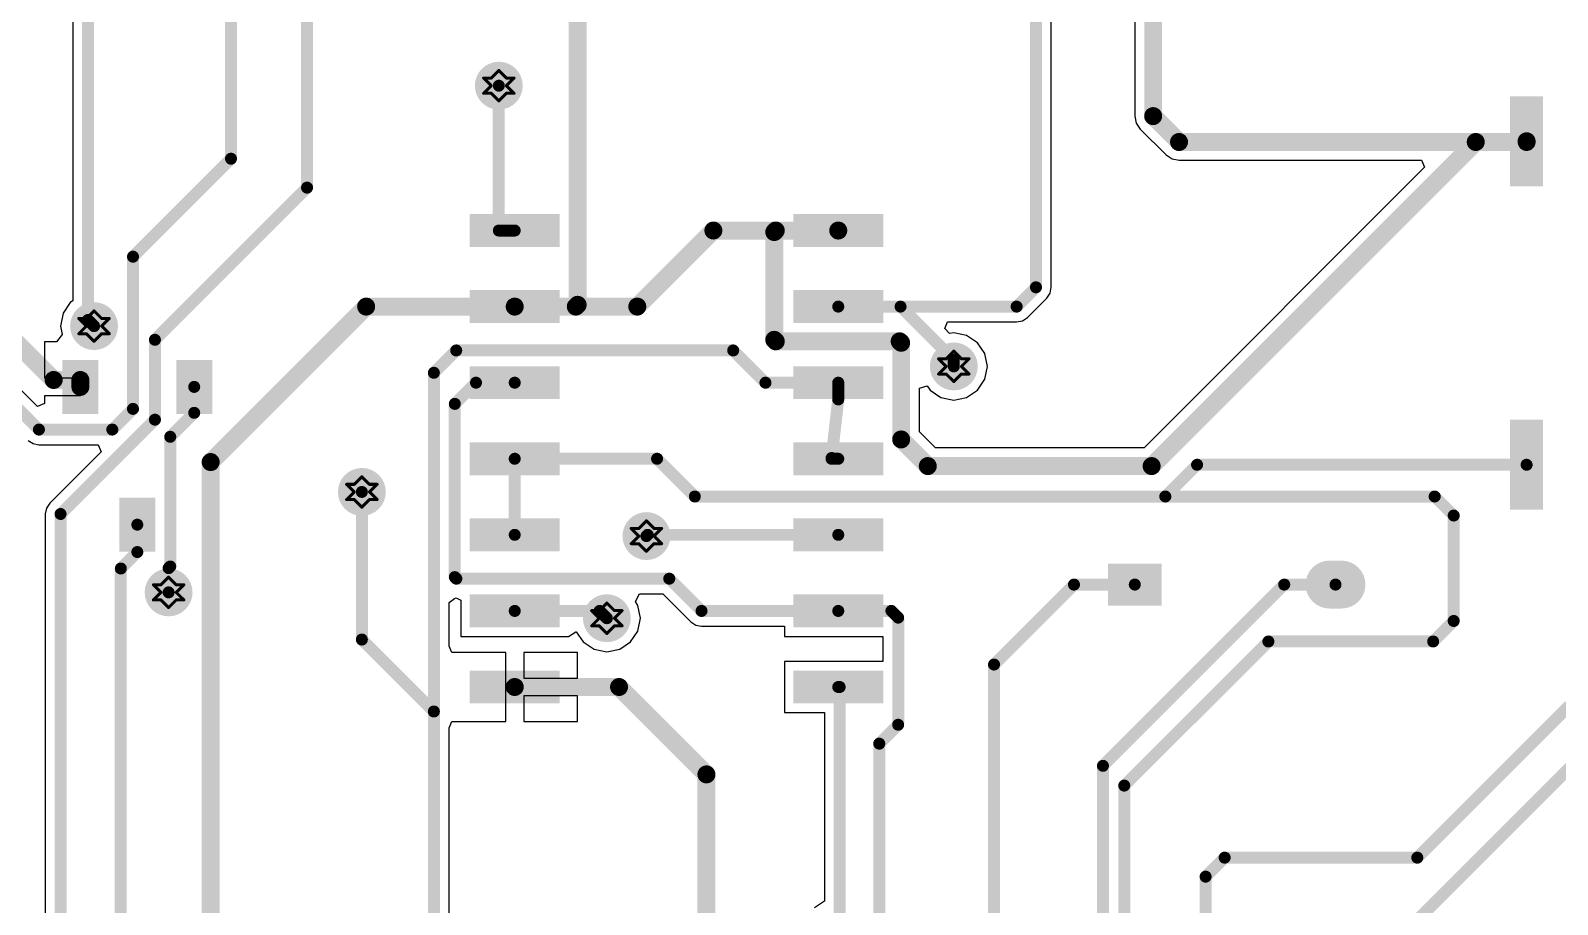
# Model space of a CAD drawing. Header units: millimetres. Extents: x 13 to 607, y 0 to 420.
# Drawn here: x 151.1 to 202, y 288.9 to 318 of the extents above; entities that cross this region are included whole.
import ezdxf

# ---------------------------------------------------------------- set-up
doc = ezdxf.new("R2010")
doc.units = ezdxf.units.MM
doc.layers.add('DrillDrawing', color=1, linetype='Continuous')
doc.layers.add('TopLayer', color=1, linetype='Continuous')

msp = doc.modelspace()

# ---------------------------------------------------------------- hatches: boundary and pattern name
at = {"layer": 'TopLayer'}
h = msp.add_hatch(color=1, dxfattribs=at)
edge = h.paths.add_edge_path()
edge.add_arc((166.732, 316.195), 0.799, 0, 360)
for points in [[(201.557, 312.842), (200.458, 312.842), (200.458, 315.839), (201.557, 315.839)], [(165.765, 310.815), (165.765, 311.913), (168.761, 311.913), (168.761, 310.815)], [(176.553, 310.815), (176.553, 311.913), (179.55, 311.913), (179.55, 310.815)], [(165.765, 308.277), (165.765, 309.376), (168.761, 309.376), (168.761, 308.277)], [(176.553, 308.277), (176.553, 309.376), (179.55, 309.376), (179.55, 308.277)], [(152.179, 307.049), (153.378, 307.049), (153.378, 305.25), (152.179, 305.25)], [(155.975, 307.049), (157.174, 307.049), (157.174, 305.25), (155.975, 305.25)], [(165.765, 305.74), (165.765, 306.839), (168.761, 306.839), (168.761, 305.74)], [(176.553, 305.74), (176.553, 306.839), (179.55, 306.839), (179.55, 305.74)], [(201.557, 302.054), (200.458, 302.054), (200.458, 305.051), (201.557, 305.051)], [(165.765, 303.203), (165.765, 304.301), (168.761, 304.301), (168.761, 303.203)], [(176.553, 303.203), (176.553, 304.301), (179.55, 304.301), (179.55, 303.203)], [(154.077, 302.453), (155.276, 302.453), (155.276, 300.655), (154.077, 300.655)], [(165.765, 300.665), (165.765, 301.764), (168.761, 301.764), (168.761, 300.665)], [(176.553, 300.665), (176.553, 301.764), (179.55, 301.764), (179.55, 300.665)], [(188.84, 300.256), (188.84, 298.857), (187.042, 298.857), (187.042, 300.256)], [(165.765, 298.128), (165.765, 299.227), (168.761, 299.227), (168.761, 298.128)], [(176.553, 298.128), (176.553, 299.227), (179.55, 299.227), (179.55, 298.128)], [(165.765, 295.591), (165.765, 296.69), (168.761, 296.69), (168.761, 295.591)], [(176.553, 295.591), (176.553, 296.69), (179.55, 296.69), (179.55, 295.591)]]:
    msp.add_hatch(color=1, dxfattribs=at).paths.add_polyline_path(points)
h = msp.add_hatch(color=1, dxfattribs=at)
edge = h.paths.add_edge_path()
edge.add_arc((153.234, 308.177), 0.799, 0, 360)
h = msp.add_hatch(color=1, dxfattribs=at)
edge = h.paths.add_edge_path()
edge.add_arc((181.906, 306.832), 0.799, 0, 360)
h = msp.add_hatch(color=1, dxfattribs=at)
edge = h.paths.add_edge_path()
edge.add_arc((162.165, 302.646), 0.799, 0, 360)
h = msp.add_hatch(color=1, dxfattribs=at)
edge = h.paths.add_edge_path()
edge.add_arc((171.655, 301.174), 0.799, 0, 360)
h = msp.add_hatch(color=1, dxfattribs=at)
edge = h.paths.add_edge_path()
edge.add_arc((155.72, 299.296), 0.799, 0, 360)
h = msp.add_hatch(color=1, dxfattribs=at)
edge = h.paths.add_edge_path()
edge.add_arc((194.434, 299.556), 0.799, 90, 270)
edge.add_line((194.434, 298.757), (194.834, 298.757))
edge.add_arc((194.834, 299.556), 0.799, 270, 450)
edge.add_line((194.834, 300.356), (194.434, 300.356))
h = msp.add_hatch(color=1, dxfattribs=at)
edge = h.paths.add_edge_path()
edge.add_arc((170.335, 298.434), 0.799, 0, 360)

# ---------------------------------------------------------------- linework, layer by layer
at = {"layer": 'DrillDrawing', "const_width": 0.101}
for points in [[(166.479, 316.449), (166.732, 316.702)], [(166.732, 316.702), (166.986, 316.449)], [(166.225, 316.449), (166.479, 316.195)], [(166.225, 316.449), (166.479, 316.449)], [(166.225, 315.941), (166.479, 316.195)], [(166.986, 316.449), (167.24, 316.449)], [(166.986, 316.195), (167.24, 316.449)], [(166.986, 316.195), (167.24, 315.941)], [(166.225, 315.941), (166.479, 315.941)], [(166.479, 315.941), (166.732, 315.687)], [(166.732, 315.687), (166.986, 315.941)], [(166.986, 315.941), (167.24, 315.941)], [(152.98, 308.431), (153.234, 308.684)], [(153.234, 308.684), (153.488, 308.431)], [(152.726, 308.431), (152.98, 308.177)], [(152.726, 308.431), (152.98, 308.431)], [(152.726, 307.923), (152.98, 308.177)], [(153.488, 308.431), (153.741, 308.431)], [(153.488, 308.177), (153.741, 308.431)], [(153.488, 308.177), (153.741, 307.923)], [(152.726, 307.923), (152.98, 307.923)], [(152.98, 307.923), (153.234, 307.669)], [(153.234, 307.669), (153.488, 307.923)], [(153.488, 307.923), (153.741, 307.923)], [(181.398, 307.086), (181.652, 306.832)], [(181.398, 307.086), (181.652, 307.086)], [(181.652, 307.086), (181.906, 307.34)], [(181.906, 307.34), (182.159, 307.086)], [(182.159, 307.086), (182.413, 307.086)], [(182.159, 306.832), (182.413, 307.086)], [(181.398, 306.578), (181.652, 306.832)], [(181.398, 306.578), (181.652, 306.578)], [(181.652, 306.578), (181.906, 306.325)], [(181.906, 306.325), (182.159, 306.578)], [(182.159, 306.832), (182.413, 306.578)], [(182.159, 306.578), (182.413, 306.578)], [(161.912, 302.899), (162.165, 303.153)], [(162.165, 303.153), (162.419, 302.899)], [(161.658, 302.899), (161.912, 302.646)], [(161.658, 302.899), (161.912, 302.899)], [(161.658, 302.392), (161.912, 302.646)], [(162.419, 302.899), (162.673, 302.899)], [(162.419, 302.646), (162.673, 302.899)], [(162.419, 302.646), (162.673, 302.392)], [(161.658, 302.392), (161.912, 302.392)], [(161.912, 302.392), (162.165, 302.138)], [(162.165, 302.138), (162.419, 302.392)], [(162.419, 302.392), (162.673, 302.392)], [(171.147, 301.428), (171.401, 301.174)], [(171.147, 301.428), (171.401, 301.428)], [(171.401, 301.428), (171.655, 301.681)], [(171.655, 301.681), (171.909, 301.428)], [(171.909, 301.428), (172.162, 301.428)], [(171.909, 301.174), (172.162, 301.428)], [(171.147, 300.92), (171.401, 301.174)], [(171.147, 300.92), (171.401, 300.92)], [(171.401, 300.92), (171.655, 300.666)], [(171.655, 300.666), (171.909, 300.92)], [(171.909, 301.174), (172.162, 300.92)], [(171.909, 300.92), (172.162, 300.92)], [(155.213, 299.55), (155.467, 299.296)], [(155.213, 299.55), (155.467, 299.55)], [(155.467, 299.55), (155.72, 299.804)], [(155.72, 299.804), (155.974, 299.55)], [(155.974, 299.55), (156.228, 299.55)], [(155.974, 299.296), (156.228, 299.55)], [(155.213, 299.043), (155.467, 299.296)], [(155.213, 299.043), (155.467, 299.043)], [(155.467, 299.043), (155.72, 298.789)], [(155.72, 298.789), (155.974, 299.043)], [(155.974, 299.296), (156.228, 299.043)], [(155.974, 299.043), (156.228, 299.043)], [(170.082, 298.687), (170.335, 298.941)], [(170.335, 298.941), (170.589, 298.687)], [(169.828, 298.687), (170.082, 298.434)], [(169.828, 298.687), (170.082, 298.687)], [(169.828, 298.18), (170.082, 298.434)], [(170.589, 298.687), (170.843, 298.687)], [(170.589, 298.434), (170.843, 298.687)], [(170.589, 298.434), (170.843, 298.18)], [(169.828, 298.18), (170.082, 298.18)], [(170.082, 298.18), (170.335, 297.926)], [(170.335, 297.926), (170.589, 298.18)], [(170.589, 298.18), (170.843, 298.18)]]:
    msp.add_lwpolyline(points, dxfattribs=at)
at = {"layer": 'DrillDrawing', "const_width": 0.0507}
for points in [[(166.707, 316.702, 1), (166.758, 316.702, 1)], [(166.707, 316.702, 1), (166.758, 316.702, 1)], [(166.2, 316.449, 1), (166.25, 316.449, 1)], [(166.2, 316.449, 1), (166.25, 316.449, 1)], [(166.453, 316.449, 1), (166.504, 316.449, 1)], [(166.453, 316.449, 1), (166.504, 316.449, 1)], [(166.453, 316.195, 1), (166.504, 316.195, 1)], [(166.453, 316.195, 1), (166.504, 316.195, 1)], [(166.961, 316.449, 1), (167.012, 316.449, 1)], [(166.961, 316.449, 1), (167.012, 316.449, 1)], [(166.961, 316.195, 1), (167.012, 316.195, 1)], [(166.961, 316.195, 1), (167.012, 316.195, 1)], [(167.215, 316.449, 1), (167.265, 316.449, 1)], [(167.215, 316.449, 1), (167.265, 316.449, 1)], [(166.2, 315.941, 1), (166.25, 315.941, 1)], [(166.2, 315.941, 1), (166.25, 315.941, 1)], [(166.453, 315.941, 1), (166.504, 315.941, 1)], [(166.453, 315.941, 1), (166.504, 315.941, 1)], [(166.707, 315.687, 1), (166.758, 315.687, 1)], [(166.707, 315.687, 1), (166.758, 315.687, 1)], [(166.961, 315.941, 1), (167.012, 315.941, 1)], [(166.961, 315.941, 1), (167.012, 315.941, 1)], [(167.215, 315.941, 1), (167.265, 315.941, 1)], [(167.215, 315.941, 1), (167.265, 315.941, 1)], [(153.209, 308.684, 1), (153.259, 308.684, 1)], [(153.209, 308.684, 1), (153.259, 308.684, 1)], [(152.701, 308.431, 1), (152.752, 308.431, 1)], [(152.701, 308.431, 1), (152.752, 308.431, 1)], [(152.955, 308.431, 1), (153.006, 308.431, 1)], [(152.955, 308.431, 1), (153.006, 308.431, 1)], [(152.955, 308.177, 1), (153.006, 308.177, 1)], [(152.955, 308.177, 1), (153.006, 308.177, 1)], [(153.462, 308.431, 1), (153.513, 308.431, 1)], [(153.462, 308.431, 1), (153.513, 308.431, 1)], [(153.462, 308.177, 1), (153.513, 308.177, 1)], [(153.462, 308.177, 1), (153.513, 308.177, 1)], [(153.716, 308.431, 1), (153.767, 308.431, 1)], [(153.716, 308.431, 1), (153.767, 308.431, 1)], [(152.701, 307.923, 1), (152.752, 307.923, 1)], [(152.701, 307.923, 1), (152.752, 307.923, 1)], [(152.955, 307.923, 1), (153.006, 307.923, 1)], [(152.955, 307.923, 1), (153.006, 307.923, 1)], [(153.209, 307.669, 1), (153.259, 307.669, 1)], [(153.209, 307.669, 1), (153.259, 307.669, 1)], [(153.462, 307.923, 1), (153.513, 307.923, 1)], [(153.462, 307.923, 1), (153.513, 307.923, 1)], [(153.716, 307.923, 1), (153.767, 307.923, 1)], [(153.716, 307.923, 1), (153.767, 307.923, 1)], [(181.373, 307.086, 1), (181.423, 307.086, 1)], [(181.373, 307.086, 1), (181.423, 307.086, 1)], [(181.626, 307.086, 1), (181.677, 307.086, 1)], [(181.626, 307.086, 1), (181.677, 307.086, 1)], [(181.88, 307.34, 1), (181.931, 307.34, 1)], [(181.88, 307.34, 1), (181.931, 307.34, 1)], [(182.134, 307.086, 1), (182.185, 307.086, 1)], [(182.134, 307.086, 1), (182.185, 307.086, 1)], [(182.388, 307.086, 1), (182.438, 307.086, 1)], [(182.388, 307.086, 1), (182.438, 307.086, 1)], [(181.373, 306.578, 1), (181.423, 306.578, 1)], [(181.373, 306.578, 1), (181.423, 306.578, 1)], [(181.626, 306.832, 1), (181.677, 306.832, 1)], [(181.626, 306.832, 1), (181.677, 306.832, 1)], [(181.626, 306.578, 1), (181.677, 306.578, 1)], [(181.626, 306.578, 1), (181.677, 306.578, 1)], [(182.134, 306.832, 1), (182.185, 306.832, 1)], [(182.134, 306.832, 1), (182.185, 306.832, 1)], [(182.134, 306.578, 1), (182.185, 306.578, 1)], [(182.134, 306.578, 1), (182.185, 306.578, 1)], [(182.388, 306.578, 1), (182.438, 306.578, 1)], [(182.388, 306.578, 1), (182.438, 306.578, 1)], [(181.88, 306.325, 1), (181.931, 306.325, 1)], [(181.88, 306.325, 1), (181.931, 306.325, 1)], [(162.14, 303.153, 1), (162.191, 303.153, 1)], [(162.14, 303.153, 1), (162.191, 303.153, 1)], [(161.632, 302.899, 1), (161.683, 302.899, 1)], [(161.632, 302.899, 1), (161.683, 302.899, 1)], [(161.886, 302.899, 1), (161.937, 302.899, 1)], [(161.886, 302.899, 1), (161.937, 302.899, 1)], [(161.886, 302.646, 1), (161.937, 302.646, 1)], [(161.886, 302.646, 1), (161.937, 302.646, 1)], [(162.394, 302.899, 1), (162.444, 302.899, 1)], [(162.394, 302.899, 1), (162.444, 302.899, 1)], [(162.394, 302.646, 1), (162.444, 302.646, 1)], [(162.394, 302.646, 1), (162.444, 302.646, 1)], [(162.647, 302.899, 1), (162.698, 302.899, 1)], [(162.647, 302.899, 1), (162.698, 302.899, 1)], [(161.632, 302.392, 1), (161.683, 302.392, 1)], [(161.632, 302.392, 1), (161.683, 302.392, 1)], [(161.886, 302.392, 1), (161.937, 302.392, 1)], [(161.886, 302.392, 1), (161.937, 302.392, 1)], [(162.14, 302.138, 1), (162.191, 302.138, 1)], [(162.14, 302.138, 1), (162.191, 302.138, 1)], [(162.394, 302.392, 1), (162.444, 302.392, 1)], [(162.394, 302.392, 1), (162.444, 302.392, 1)], [(162.647, 302.392, 1), (162.698, 302.392, 1)], [(162.647, 302.392, 1), (162.698, 302.392, 1)], [(171.122, 301.428, 1), (171.173, 301.428, 1)], [(171.122, 301.428, 1), (171.173, 301.428, 1)], [(171.376, 301.428, 1), (171.426, 301.428, 1)], [(171.376, 301.428, 1), (171.426, 301.428, 1)], [(171.629, 301.681, 1), (171.68, 301.681, 1)], [(171.629, 301.681, 1), (171.68, 301.681, 1)], [(171.883, 301.428, 1), (171.934, 301.428, 1)], [(171.883, 301.428, 1), (171.934, 301.428, 1)], [(172.137, 301.428, 1), (172.188, 301.428, 1)], [(172.137, 301.428, 1), (172.188, 301.428, 1)], [(171.122, 300.92, 1), (171.173, 300.92, 1)], [(171.122, 300.92, 1), (171.173, 300.92, 1)], [(171.376, 301.174, 1), (171.426, 301.174, 1)], [(171.376, 301.174, 1), (171.426, 301.174, 1)], [(171.376, 300.92, 1), (171.426, 300.92, 1)], [(171.376, 300.92, 1), (171.426, 300.92, 1)], [(171.883, 301.174, 1), (171.934, 301.174, 1)], [(171.883, 301.174, 1), (171.934, 301.174, 1)], [(171.883, 300.92, 1), (171.934, 300.92, 1)], [(171.883, 300.92, 1), (171.934, 300.92, 1)], [(172.137, 300.92, 1), (172.188, 300.92, 1)], [(172.137, 300.92, 1), (172.188, 300.92, 1)], [(171.629, 300.666, 1), (171.68, 300.666, 1)], [(171.629, 300.666, 1), (171.68, 300.666, 1)], [(155.188, 299.55, 1), (155.238, 299.55, 1)], [(155.188, 299.55, 1), (155.238, 299.55, 1)], [(155.441, 299.55, 1), (155.492, 299.55, 1)], [(155.441, 299.55, 1), (155.492, 299.55, 1)], [(155.695, 299.804, 1), (155.746, 299.804, 1)], [(155.695, 299.804, 1), (155.746, 299.804, 1)], [(155.949, 299.55, 1), (156, 299.55, 1)], [(155.949, 299.55, 1), (156, 299.55, 1)], [(156.203, 299.55, 1), (156.253, 299.55, 1)], [(156.203, 299.55, 1), (156.253, 299.55, 1)], [(155.188, 299.043, 1), (155.238, 299.043, 1)], [(155.188, 299.043, 1), (155.238, 299.043, 1)], [(155.441, 299.296, 1), (155.492, 299.296, 1)], [(155.441, 299.296, 1), (155.492, 299.296, 1)], [(155.441, 299.043, 1), (155.492, 299.043, 1)], [(155.441, 299.043, 1), (155.492, 299.043, 1)], [(155.949, 299.296, 1), (156, 299.296, 1)], [(155.949, 299.296, 1), (156, 299.296, 1)], [(155.949, 299.043, 1), (156, 299.043, 1)], [(155.949, 299.043, 1), (156, 299.043, 1)], [(156.203, 299.043, 1), (156.253, 299.043, 1)], [(156.203, 299.043, 1), (156.253, 299.043, 1)], [(170.31, 298.941, 1), (170.361, 298.941, 1)], [(170.31, 298.941, 1), (170.361, 298.941, 1)], [(155.695, 298.789, 1), (155.746, 298.789, 1)], [(155.695, 298.789, 1), (155.746, 298.789, 1)], [(169.803, 298.687, 1), (169.853, 298.687, 1)], [(169.803, 298.687, 1), (169.853, 298.687, 1)], [(170.056, 298.687, 1), (170.107, 298.687, 1)], [(170.056, 298.687, 1), (170.107, 298.687, 1)], [(170.056, 298.434, 1), (170.107, 298.434, 1)], [(170.056, 298.434, 1), (170.107, 298.434, 1)], [(170.564, 298.687, 1), (170.615, 298.687, 1)], [(170.564, 298.687, 1), (170.615, 298.687, 1)], [(170.564, 298.434, 1), (170.615, 298.434, 1)], [(170.564, 298.434, 1), (170.615, 298.434, 1)], [(170.817, 298.687, 1), (170.868, 298.687, 1)], [(170.817, 298.687, 1), (170.868, 298.687, 1)], [(169.803, 298.18, 1), (169.853, 298.18, 1)], [(169.803, 298.18, 1), (169.853, 298.18, 1)], [(170.056, 298.18, 1), (170.107, 298.18, 1)], [(170.056, 298.18, 1), (170.107, 298.18, 1)], [(170.31, 297.926, 1), (170.361, 297.926, 1)], [(170.31, 297.926, 1), (170.361, 297.926, 1)], [(170.564, 298.18, 1), (170.615, 298.18, 1)], [(170.564, 298.18, 1), (170.615, 298.18, 1)], [(170.817, 298.18, 1), (170.868, 298.18, 1)], [(170.817, 298.18, 1), (170.868, 298.18, 1)]]:
    msp.add_lwpolyline(points, format="xyb", close=True, dxfattribs=at)
at = {"layer": 'TopLayer'}
for p, q in [((185.154, 309.471), (185.154, 331.571)), ((187.942, 331.722), (187.942, 315.18)), ((152.522, 323.375), (152.522, 309.023)), ((187.942, 315.18), (187.942, 315.18)), ((187.942, 315.18), (187.989, 314.946)), ((187.989, 314.946), (188.121, 314.748)), ((188.121, 314.748), (188.984, 313.885)), ((188.984, 313.885), (188.984, 313.885)), ((188.984, 313.885), (189.182, 313.753)), ((189.182, 313.753), (189.416, 313.706)), ((189.416, 313.706), (197.505, 313.706)), ((197.505, 313.706), (197.602, 313.472)), ((197.602, 313.472), (188.249, 304.119)), ((184.36, 308.467), (185.005, 309.111)), ((185.005, 309.111), (185.115, 309.276)), ((185.115, 309.276), (185.154, 309.471)), ((152.199, 308.606), (152.114, 308.177)), ((152.442, 308.969), (152.199, 308.606)), ((152.522, 309.023), (152.442, 308.969)), ((152.114, 308.177), (152.168, 307.902)), ((181.604, 308.1), (181.694, 308.317)), ((181.767, 307.925), (181.604, 308.1)), ((181.694, 308.317), (184, 308.317)), ((184, 308.317), (184.195, 308.356)), ((184.195, 308.356), (184.36, 308.467)), ((151.345, 305.497), (149.027, 307.816)), ((151.984, 307.648), (151.58, 307.648)), ((151.58, 307.648), (151.58, 306.449)), ((152.168, 307.902), (151.984, 307.648)), ((181.906, 307.952), (181.767, 307.925)), ((182.334, 307.867), (181.906, 307.952)), ((182.698, 307.624), (182.334, 307.867)), ((182.941, 307.261), (182.698, 307.624)), ((183.026, 306.832), (182.941, 307.261)), ((182.941, 306.403), (183.026, 306.832)), ((151.58, 306.449), (152.778, 306.449)), ((152.778, 306.449), (152.778, 305.85)), ((180.761, 306.111), (181.014, 306.188)), ((180.761, 304.649), (180.761, 306.111)), ((181.014, 306.188), (181.113, 306.04)), ((181.113, 306.04), (181.477, 305.797)), ((182.334, 305.797), (182.698, 306.04)), ((182.698, 306.04), (182.941, 306.403)), ((151.58, 305.594), (151.345, 305.497)), ((152.778, 305.85), (151.58, 305.85)), ((151.58, 305.85), (151.58, 305.594)), ((181.477, 305.797), (181.906, 305.712)), ((181.906, 305.712), (182.334, 305.797)), ((181.291, 304.119), (180.761, 304.649)), ((151.036, 304.366), (151.201, 304.256)), ((151.201, 304.256), (151.396, 304.217)), ((151.396, 304.217), (153.373, 304.217)), ((153.373, 304.217), (153.47, 303.982)), ((188.249, 304.119), (181.291, 304.119)), ((153.47, 303.982), (151.757, 302.27)), ((151.647, 302.105), (151.608, 301.91)), ((151.757, 302.27), (151.647, 302.105)), ((151.608, 301.91), (151.608, 279.14)), ((165.075, 298.959), (165.257, 299.093)), ((165.075, 297.505), (165.075, 298.959)), ((165.257, 299.093), (165.311, 299.111)), ((165.311, 299.111), (165.465, 299.038)), ((165.465, 299.038), (165.465, 297.828)), ((171.285, 298.99), (171.421, 299.244)), ((171.37, 298.862), (171.285, 298.99)), ((171.421, 299.244), (172.205, 299.244)), ((172.205, 299.244), (173.132, 298.317)), ((171.456, 298.434), (171.37, 298.862)), ((171.37, 298.005), (171.456, 298.434)), ((169.061, 297.828), (169.297, 297.985)), ((169.297, 297.985), (169.315, 297.983)), ((169.315, 297.983), (169.543, 297.641)), ((171.128, 297.641), (171.37, 298.005)), ((173.132, 298.317), (173.297, 298.207)), ((173.297, 298.207), (173.492, 298.168)), ((173.492, 298.168), (176.254, 298.168)), ((176.254, 298.168), (176.254, 297.828)), ((165.165, 297.289), (165.075, 297.505)), ((165.465, 297.828), (169.061, 297.828)), ((169.061, 297.828), (169.061, 297.828)), ((169.543, 297.641), (169.907, 297.399)), ((169.907, 297.399), (170.335, 297.313)), ((170.335, 297.313), (170.764, 297.399)), ((170.764, 297.399), (171.128, 297.641)), ((176.254, 297.828), (179.54, 297.828)), ((179.54, 297.828), (179.54, 296.989)), ((165.329, 297.289), (165.165, 297.289)), ((166.963, 297.289), (165.329, 297.289)), ((166.963, 296.14), (166.963, 297.289)), ((169.361, 297.289), (167.563, 297.289)), ((167.563, 297.289), (167.563, 296.44)), ((169.361, 296.44), (169.361, 297.289)), ((179.54, 296.989), (176.254, 296.989)), ((176.254, 296.989), (176.254, 295.291)), ((167.563, 296.44), (169.361, 296.44)), ((166.963, 294.991), (166.963, 296.14)), ((169.361, 295.84), (167.563, 295.84)), ((167.563, 295.84), (167.563, 294.991)), ((169.361, 294.991), (169.361, 295.84)), ((165.075, 294.775), (165.165, 294.991)), ((165.165, 294.991), (165.329, 294.991)), ((165.329, 294.991), (166.963, 294.991)), ((167.563, 294.991), (169.361, 294.991)), ((176.254, 295.291), (177.59, 295.291)), ((177.59, 295.291), (177.59, 288.995)), ((165.075, 281.674), (165.075, 294.775)), ((177.59, 288.995), (177.257, 288.772))]:
    msp.add_line(p, q, dxfattribs=at)
for points, const_width in [([(157.801, 313.759), (157.801, 346.338)], 0.4), ([(160.338, 312.795), (160.338, 341.172)], 0.4), ([(153.031, 308.38), (153.031, 335.945)], 0.4), ([(188.553, 315.18), (188.553, 336.113)], 0.599), ([(184.645, 309.471), (184.645, 331.571)], 0.4), ([(169.361, 308.887), (169.361, 325.529)], 0.599), ([(166.732, 311.364), (166.732, 316.195)], 0.4), ([(188.553, 315.18), (189.416, 314.317)], 0.599), ([(188.503, 303.508), (199.312, 314.317)], 0.599), ([(189.416, 314.317), (199.312, 314.317)], 0.599), ([(199.312, 314.317), (201.007, 314.317)], 0.599), ([(201.007, 314.317), (201.007, 314.341)], 0.599), ([(154.533, 310.491), (157.801, 313.759)], 0.4), ([(155.264, 307.72), (160.338, 312.795)], 0.4), ([(171.35, 308.827), (173.888, 311.364)], 0.599), ([(173.888, 311.364), (175.968, 311.364)], 0.599), ([(175.917, 311.313), (175.968, 311.364)], 0.599), ([(175.968, 311.364), (178.052, 311.364)], 0.599), ([(166.732, 311.364), (167.263, 311.364)], 0.4), ([(175.917, 307.72), (175.917, 311.313)], 0.599), ([(154.533, 305.416), (154.533, 310.491)], 0.4), ([(184, 308.827), (184.645, 309.471)], 0.4), ([(157.123, 303.642), (162.308, 308.827)], 0.599), ([(162.308, 308.827), (167.263, 308.827)], 0.599), ([(167.263, 308.827), (169.3, 308.827)], 0.599), ([(169.3, 308.827), (169.361, 308.887)], 0.599), ([(169.3, 308.827), (171.35, 308.827)], 0.599), ([(153.031, 308.38), (153.234, 308.177)], 0.4), ([(178.052, 308.827), (180.129, 308.827)], 0.4), ([(180.129, 308.827), (184, 308.827)], 0.4), ([(180.129, 308.827), (181.906, 307.051)], 0.4), ([(150.481, 307.786), (151.887, 306.38)], 0.599), ([(148.667, 307.456), (151.396, 304.726)], 0.4), ([(155.264, 305.056), (155.264, 307.72)], 0.4), ([(164.566, 306.619), (165.312, 307.365)], 0.4), ([(165.312, 307.365), (174.549, 307.365)], 0.4), ([(174.549, 307.365), (175.624, 306.289)], 0.4), ([(175.917, 307.72), (175.968, 307.669)], 0.599), ([(175.968, 307.669), (180.099, 307.669)], 0.599), ([(180.099, 307.669), (180.15, 307.619)], 0.599), ([(180.15, 304.396), (180.15, 307.619)], 0.599), ([(181.906, 306.832), (181.906, 307.051)], 0.4), ([(151.887, 306.38), (152.778, 306.38)], 0.599), ([(152.778, 306.149), (152.778, 306.38)], 0.599), ([(164.566, 295.323), (164.566, 306.619)], 0.4), ([(156.574, 305.284), (156.574, 306.149)], 0.4), ([(165.265, 305.583), (165.971, 306.289)], 0.4), ([(165.971, 306.289), (167.263, 306.289)], 0.4), ([(175.624, 306.289), (178.052, 306.289)], 0.4), ([(178.052, 305.731), (178.052, 306.289)], 0.4), ([(153.843, 304.726), (154.533, 305.416)], 0.4), ([(165.265, 299.804), (165.265, 305.583)], 0.4), ([(177.83, 303.777), (178.052, 305.731)], 0.4), ([(152.117, 301.91), (155.264, 305.056)], 0.4), ([(155.775, 304.485), (156.574, 305.284)], 0.4), ([(151.396, 304.726), (153.843, 304.726)], 0.4), ([(155.775, 300.159), (155.775, 304.485)], 0.4), ([(180.15, 304.396), (181.038, 303.508)], 0.599), ([(157.123, 282.066), (157.123, 303.642)], 0.599), ([(167.263, 303.752), (172.01, 303.752)], 0.4), ([(167.263, 301.215), (167.263, 303.752)], 0.4), ([(172.01, 303.752), (173.269, 302.493)], 0.4), ([(177.827, 303.752), (177.83, 303.777)], 0.4), ([(177.827, 303.752), (178.052, 303.752)], 0.4), ([(181.038, 303.508), (188.503, 303.508)], 0.599), ([(188.959, 302.493), (190.018, 303.552)], 0.4), ([(190.018, 303.552), (201.007, 303.552)], 0.4), ([(162.165, 297.723), (162.165, 302.646)], 0.4), ([(173.269, 302.493), (188.959, 302.493)], 0.4), ([(188.959, 302.493), (197.941, 302.493)], 0.4), ([(197.941, 302.493), (198.576, 301.859)], 0.4), ([(152.117, 279.14), (152.117, 301.91)], 0.4), ([(198.576, 298.343), (198.576, 301.859)], 0.4), ([(154.676, 300.641), (154.676, 301.554)], 0.4), ([(171.655, 301.174), (171.696, 301.215)], 0.4), ([(171.696, 301.215), (178.052, 301.215)], 0.4), ([(154.127, 300.092), (154.676, 300.641)], 0.4), ([(154.127, 285.671), (154.127, 300.092)], 0.4), ([(155.72, 300.104), (155.775, 300.159)], 0.4), ([(155.72, 299.296), (155.72, 300.104)], 0.4), ([(165.265, 299.804), (165.316, 299.753)], 0.4), ([(165.316, 299.753), (172.416, 299.753)], 0.4), ([(172.416, 299.753), (173.492, 298.677)], 0.4), ([(183.246, 296.889), (185.913, 299.556)], 0.4), ([(185.913, 299.556), (187.941, 299.556)], 0.4), ([(186.879, 293.511), (192.924, 299.556)], 0.4), ([(192.924, 299.556), (194.634, 299.556)], 0.4), ([(167.263, 298.677), (170.092, 298.677)], 0.4), ([(170.092, 298.677), (170.335, 298.434)], 0.4), ([(173.492, 298.677), (178.052, 298.677)], 0.4), ([(178.052, 298.677), (179.825, 298.677)], 0.4), ([(179.825, 298.677), (180.05, 298.453)], 0.4), ([(180.05, 294.881), (180.05, 298.453)], 0.4), ([(197.434, 288.437), (207.38, 298.383)], 0.4), ([(197.891, 297.658), (198.576, 298.343)], 0.4), ([(162.165, 297.723), (164.566, 295.323)], 0.4), ([(187.589, 292.852), (192.396, 297.658)], 0.4), ([(192.396, 297.658), (197.891, 297.658)], 0.4), ([(183.246, 285.606), (183.246, 296.889)], 0.4), ([(167.263, 296.14), (170.741, 296.14)], 0.599), ([(170.741, 296.14), (173.656, 293.225)], 0.599), ([(178.052, 296.14), (178.1, 296.14)], 0.4), ([(178.1, 288.031), (178.1, 296.14)], 0.4), ([(164.566, 281.164), (164.566, 295.323)], 0.4), ([(197.361, 290.449), (202.435, 295.524)], 0.4), ([(179.419, 294.251), (180.05, 294.881)], 0.4), ([(179.419, 264.882), (179.419, 294.251)], 0.4), ([(173.656, 286.171), (173.656, 293.225)], 0.599), ([(186.879, 268.189), (186.879, 293.511)], 0.4), ([(187.589, 271.183), (187.589, 292.852)], 0.4), ([(190.302, 289.815), (190.937, 290.449)], 0.4), ([(190.937, 290.449), (197.361, 290.449)], 0.4), ([(190.302, 277.188), (190.302, 289.815)], 0.4)]:
    msp.add_lwpolyline(points, dxfattribs=dict(at, const_width=const_width))
for points, const_width in [([(166.633, 316.195, 1), (166.832, 316.195, 1)], 0.2), ([(188.403, 315.18, 1), (188.703, 315.18, 1)], 0.3), ([(188.403, 315.18, 1), (188.703, 315.18, 1)], 0.3), ([(189.266, 314.317, 1), (189.566, 314.317, 1)], 0.3), ([(189.266, 314.317, 1), (189.566, 314.317, 1)], 0.3), ([(199.162, 314.317, 1), (199.461, 314.317, 1)], 0.3), ([(199.162, 314.317, 1), (199.461, 314.317, 1)], 0.3), ([(199.162, 314.317, 1), (199.461, 314.317, 1)], 0.3), ([(200.858, 314.341, 1), (201.157, 314.341, 1)], 0.3), ([(200.858, 314.317, 1), (201.157, 314.317, 1)], 0.3), ([(200.858, 314.317, 1), (201.157, 314.317, 1)], 0.3), ([(157.701, 313.759, 1), (157.901, 313.759, 1)], 0.2), ([(157.701, 313.759, 1), (157.901, 313.759, 1)], 0.2), ([(160.238, 312.795, 1), (160.438, 312.795, 1)], 0.2), ([(160.238, 312.795, 1), (160.438, 312.795, 1)], 0.2), ([(173.738, 311.364, 1), (174.037, 311.364, 1)], 0.3), ([(173.738, 311.364, 1), (174.037, 311.364, 1)], 0.3), ([(175.818, 311.364, 1), (176.118, 311.364, 1)], 0.3), ([(175.818, 311.364, 1), (176.118, 311.364, 1)], 0.3), ([(175.818, 311.364, 1), (176.118, 311.364, 1)], 0.3), ([(177.902, 311.364, 1), (178.202, 311.364, 1)], 0.3), ([(166.633, 311.364, 1), (166.832, 311.364, 1)], 0.2), ([(166.633, 311.364, 1), (166.832, 311.364, 1)], 0.2), ([(167.163, 311.364, 1), (167.363, 311.364, 1)], 0.2), ([(175.768, 311.313, 1), (176.067, 311.313, 1)], 0.3), ([(175.768, 311.313, 1), (176.067, 311.313, 1)], 0.3), ([(154.433, 310.491, 1), (154.633, 310.491, 1)], 0.2), ([(154.433, 310.491, 1), (154.633, 310.491, 1)], 0.2), ([(184.545, 309.471, 1), (184.745, 309.471, 1)], 0.2), ([(184.545, 309.471, 1), (184.745, 309.471, 1)], 0.2), ([(162.158, 308.827, 1), (162.457, 308.827, 1)], 0.3), ([(162.158, 308.827, 1), (162.457, 308.827, 1)], 0.3), ([(167.113, 308.827, 1), (167.413, 308.827, 1)], 0.3), ([(167.113, 308.827, 1), (167.413, 308.827, 1)], 0.3), ([(169.15, 308.827, 1), (169.45, 308.827, 1)], 0.3), ([(169.15, 308.827, 1), (169.45, 308.827, 1)], 0.3), ([(169.15, 308.827, 1), (169.45, 308.827, 1)], 0.3), ([(169.211, 308.887, 1), (169.511, 308.887, 1)], 0.3), ([(169.211, 308.887, 1), (169.511, 308.887, 1)], 0.3), ([(171.2, 308.827, 1), (171.5, 308.827, 1)], 0.3), ([(171.2, 308.827, 1), (171.5, 308.827, 1)], 0.3), ([(152.931, 308.38, 1), (153.131, 308.38, 1)], 0.2), ([(152.931, 308.38, 1), (153.131, 308.38, 1)], 0.2), ([(177.952, 308.827, 1), (178.152, 308.827, 1)], 0.2), ([(180.03, 308.827, 1), (180.229, 308.827, 1)], 0.2), ([(180.03, 308.827, 1), (180.229, 308.827, 1)], 0.2), ([(180.03, 308.827, 1), (180.229, 308.827, 1)], 0.2), ([(183.9, 308.827, 1), (184.1, 308.827, 1)], 0.2), ([(183.9, 308.827, 1), (184.1, 308.827, 1)], 0.2), ([(153.134, 308.177, 1), (153.334, 308.177, 1)], 0.2), ([(155.164, 307.72, 1), (155.364, 307.72, 1)], 0.2), ([(155.164, 307.72, 1), (155.364, 307.72, 1)], 0.2), ([(165.212, 307.365, 1), (165.411, 307.365, 1)], 0.2), ([(165.212, 307.365, 1), (165.411, 307.365, 1)], 0.2), ([(174.449, 307.365, 1), (174.648, 307.365, 1)], 0.2), ([(174.449, 307.365, 1), (174.648, 307.365, 1)], 0.2), ([(175.768, 307.72, 1), (176.067, 307.72, 1)], 0.3), ([(175.768, 307.72, 1), (176.067, 307.72, 1)], 0.3), ([(175.818, 307.669, 1), (176.118, 307.669, 1)], 0.3), ([(175.818, 307.669, 1), (176.118, 307.669, 1)], 0.3), ([(179.949, 307.669, 1), (180.249, 307.669, 1)], 0.3), ([(179.949, 307.669, 1), (180.249, 307.669, 1)], 0.3), ([(180, 307.619, 1), (180.299, 307.619, 1)], 0.3), ([(180, 307.619, 1), (180.299, 307.619, 1)], 0.3), ([(181.806, 307.051, 1), (182.005, 307.051, 1)], 0.2), ([(181.806, 307.051, 1), (182.005, 307.051, 1)], 0.2), ([(151.737, 306.38, 1), (152.037, 306.38, 1)], 0.3), ([(151.737, 306.38, 1), (152.037, 306.38, 1)], 0.3), ([(152.629, 306.38, 1), (152.928, 306.38, 1)], 0.3), ([(152.629, 306.38, 1), (152.928, 306.38, 1)], 0.3), ([(164.466, 306.619, 1), (164.666, 306.619, 1)], 0.2), ([(164.466, 306.619, 1), (164.666, 306.619, 1)], 0.2), ([(181.806, 306.832, 1), (182.005, 306.832, 1)], 0.2), ([(152.629, 306.149, 1), (152.928, 306.149, 1)], 0.3), ([(156.474, 306.149, 1), (156.674, 306.149, 1)], 0.2), ([(165.871, 306.289, 1), (166.071, 306.289, 1)], 0.2), ([(165.871, 306.289, 1), (166.071, 306.289, 1)], 0.2), ([(167.163, 306.289, 1), (167.363, 306.289, 1)], 0.2), ([(175.524, 306.289, 1), (175.724, 306.289, 1)], 0.2), ([(175.524, 306.289, 1), (175.724, 306.289, 1)], 0.2), ([(177.952, 306.289, 1), (178.152, 306.289, 1)], 0.2), ([(177.952, 306.289, 1), (178.152, 306.289, 1)], 0.2), ([(154.433, 305.416, 1), (154.633, 305.416, 1)], 0.2), ([(154.433, 305.416, 1), (154.633, 305.416, 1)], 0.2), ([(165.165, 305.583, 1), (165.365, 305.583, 1)], 0.2), ([(165.165, 305.583, 1), (165.365, 305.583, 1)], 0.2), ([(177.952, 305.731, 1), (178.152, 305.731, 1)], 0.2), ([(177.952, 305.731, 1), (178.152, 305.731, 1)], 0.2), ([(155.164, 305.056, 1), (155.364, 305.056, 1)], 0.2), ([(155.164, 305.056, 1), (155.364, 305.056, 1)], 0.2), ([(156.474, 305.284, 1), (156.674, 305.284, 1)], 0.2), ([(156.474, 305.284, 1), (156.674, 305.284, 1)], 0.2), ([(151.296, 304.726, 1), (151.496, 304.726, 1)], 0.2), ([(151.296, 304.726, 1), (151.496, 304.726, 1)], 0.2), ([(153.743, 304.726, 1), (153.943, 304.726, 1)], 0.2), ([(153.743, 304.726, 1), (153.943, 304.726, 1)], 0.2), ([(155.675, 304.485, 1), (155.875, 304.485, 1)], 0.2), ([(155.675, 304.485, 1), (155.875, 304.485, 1)], 0.2), ([(180, 304.396, 1), (180.299, 304.396, 1)], 0.3), ([(180, 304.396, 1), (180.299, 304.396, 1)], 0.3), ([(156.973, 303.642, 1), (157.273, 303.642, 1)], 0.3), ([(156.973, 303.642, 1), (157.273, 303.642, 1)], 0.3), ([(167.163, 303.752, 1), (167.363, 303.752, 1)], 0.2), ([(167.163, 303.752, 1), (167.363, 303.752, 1)], 0.2), ([(171.91, 303.752, 1), (172.11, 303.752, 1)], 0.2), ([(171.91, 303.752, 1), (172.11, 303.752, 1)], 0.2), ([(177.727, 303.752, 1), (177.927, 303.752, 1)], 0.2), ([(177.727, 303.752, 1), (177.927, 303.752, 1)], 0.2), ([(177.73, 303.777, 1), (177.93, 303.777, 1)], 0.2), ([(177.73, 303.777, 1), (177.93, 303.777, 1)], 0.2), ([(177.952, 303.752, 1), (178.152, 303.752, 1)], 0.2), ([(180.888, 303.508, 1), (181.187, 303.508, 1)], 0.3), ([(180.888, 303.508, 1), (181.187, 303.508, 1)], 0.3), ([(188.353, 303.508, 1), (188.652, 303.508, 1)], 0.3), ([(188.353, 303.508, 1), (188.652, 303.508, 1)], 0.3), ([(189.918, 303.552, 1), (190.118, 303.552, 1)], 0.2), ([(189.918, 303.552, 1), (190.118, 303.552, 1)], 0.2), ([(200.907, 303.552, 1), (201.107, 303.552, 1)], 0.2), ([(162.065, 302.646, 1), (162.265, 302.646, 1)], 0.2), ([(173.169, 302.493, 1), (173.369, 302.493, 1)], 0.2), ([(173.169, 302.493, 1), (173.369, 302.493, 1)], 0.2), ([(188.859, 302.493, 1), (189.059, 302.493, 1)], 0.2), ([(188.859, 302.493, 1), (189.059, 302.493, 1)], 0.2), ([(188.859, 302.493, 1), (189.059, 302.493, 1)], 0.2), ([(197.841, 302.493, 1), (198.041, 302.493, 1)], 0.2), ([(197.841, 302.493, 1), (198.041, 302.493, 1)], 0.2), ([(152.018, 301.91, 1), (152.217, 301.91, 1)], 0.2), ([(152.018, 301.91, 1), (152.217, 301.91, 1)], 0.2), ([(198.476, 301.859, 1), (198.676, 301.859, 1)], 0.2), ([(198.476, 301.859, 1), (198.676, 301.859, 1)], 0.2), ([(154.577, 301.554, 1), (154.776, 301.554, 1)], 0.2), ([(167.163, 301.215, 1), (167.363, 301.215, 1)], 0.2), ([(171.555, 301.174, 1), (171.755, 301.174, 1)], 0.2), ([(171.596, 301.215, 1), (171.796, 301.215, 1)], 0.2), ([(171.596, 301.215, 1), (171.796, 301.215, 1)], 0.2), ([(177.952, 301.215, 1), (178.152, 301.215, 1)], 0.2), ([(154.577, 300.641, 1), (154.776, 300.641, 1)], 0.2), ([(154.577, 300.641, 1), (154.776, 300.641, 1)], 0.2), ([(154.027, 300.092, 1), (154.227, 300.092, 1)], 0.2), ([(154.027, 300.092, 1), (154.227, 300.092, 1)], 0.2), ([(155.621, 300.104, 1), (155.82, 300.104, 1)], 0.2), ([(155.621, 300.104, 1), (155.82, 300.104, 1)], 0.2), ([(155.675, 300.159, 1), (155.875, 300.159, 1)], 0.2), ([(155.675, 300.159, 1), (155.875, 300.159, 1)], 0.2), ([(165.165, 299.804, 1), (165.365, 299.804, 1)], 0.2), ([(165.165, 299.804, 1), (165.365, 299.804, 1)], 0.2), ([(165.216, 299.753, 1), (165.416, 299.753, 1)], 0.2), ([(165.216, 299.753, 1), (165.416, 299.753, 1)], 0.2), ([(172.316, 299.753, 1), (172.516, 299.753, 1)], 0.2), ([(172.316, 299.753, 1), (172.516, 299.753, 1)], 0.2), ([(155.621, 299.296, 1), (155.82, 299.296, 1)], 0.2), ([(185.813, 299.556, 1), (186.013, 299.556, 1)], 0.2), ([(185.813, 299.556, 1), (186.013, 299.556, 1)], 0.2), ([(187.841, 299.556, 1), (188.041, 299.556, 1)], 0.2), ([(192.824, 299.556, 1), (193.024, 299.556, 1)], 0.2), ([(192.824, 299.556, 1), (193.024, 299.556, 1)], 0.2), ([(194.534, 299.556, 1), (194.734, 299.556, 1)], 0.2), ([(167.163, 298.677, 1), (167.363, 298.677, 1)], 0.2), ([(169.992, 298.677, 1), (170.192, 298.677, 1)], 0.2), ([(169.992, 298.677, 1), (170.192, 298.677, 1)], 0.2), ([(170.236, 298.434, 1), (170.435, 298.434, 1)], 0.2), ([(173.392, 298.677, 1), (173.592, 298.677, 1)], 0.2), ([(173.392, 298.677, 1), (173.592, 298.677, 1)], 0.2), ([(177.952, 298.677, 1), (178.152, 298.677, 1)], 0.2), ([(177.952, 298.677, 1), (178.152, 298.677, 1)], 0.2), ([(179.725, 298.677, 1), (179.925, 298.677, 1)], 0.2), ([(179.725, 298.677, 1), (179.925, 298.677, 1)], 0.2), ([(179.95, 298.453, 1), (180.149, 298.453, 1)], 0.2), ([(179.95, 298.453, 1), (180.149, 298.453, 1)], 0.2), ([(198.476, 298.343, 1), (198.676, 298.343, 1)], 0.2), ([(198.476, 298.343, 1), (198.676, 298.343, 1)], 0.2), ([(162.065, 297.723, 1), (162.265, 297.723, 1)], 0.2), ([(162.065, 297.723, 1), (162.265, 297.723, 1)], 0.2), ([(192.296, 297.658, 1), (192.496, 297.658, 1)], 0.2), ([(192.296, 297.658, 1), (192.496, 297.658, 1)], 0.2), ([(197.791, 297.658, 1), (197.991, 297.658, 1)], 0.2), ([(197.791, 297.658, 1), (197.991, 297.658, 1)], 0.2), ([(183.146, 296.889, 1), (183.346, 296.889, 1)], 0.2), ([(183.146, 296.889, 1), (183.346, 296.889, 1)], 0.2), ([(167.113, 296.14, 1), (167.413, 296.14, 1)], 0.3), ([(170.592, 296.14, 1), (170.891, 296.14, 1)], 0.3), ([(170.592, 296.14, 1), (170.891, 296.14, 1)], 0.3), ([(177.952, 296.14, 1), (178.152, 296.14, 1)], 0.2), ([(178, 296.14, 1), (178.199, 296.14, 1)], 0.2), ([(178, 296.14, 1), (178.199, 296.14, 1)], 0.2), ([(164.466, 295.323, 1), (164.666, 295.323, 1)], 0.2), ([(164.466, 295.323, 1), (164.666, 295.323, 1)], 0.2), ([(164.466, 295.323, 1), (164.666, 295.323, 1)], 0.2), ([(179.95, 294.881, 1), (180.149, 294.881, 1)], 0.2), ([(179.95, 294.881, 1), (180.149, 294.881, 1)], 0.2), ([(179.319, 294.251, 1), (179.519, 294.251, 1)], 0.2), ([(179.319, 294.251, 1), (179.519, 294.251, 1)], 0.2), ([(173.506, 293.225, 1), (173.806, 293.225, 1)], 0.3), ([(173.506, 293.225, 1), (173.806, 293.225, 1)], 0.3), ([(186.779, 293.511, 1), (186.979, 293.511, 1)], 0.2), ([(186.779, 293.511, 1), (186.979, 293.511, 1)], 0.2), ([(187.489, 292.852, 1), (187.689, 292.852, 1)], 0.2), ([(187.489, 292.852, 1), (187.689, 292.852, 1)], 0.2), ([(190.837, 290.449, 1), (191.037, 290.449, 1)], 0.2), ([(190.837, 290.449, 1), (191.037, 290.449, 1)], 0.2), ([(197.261, 290.449, 1), (197.461, 290.449, 1)], 0.2), ([(197.261, 290.449, 1), (197.461, 290.449, 1)], 0.2), ([(190.202, 289.815, 1), (190.402, 289.815, 1)], 0.2), ([(190.202, 289.815, 1), (190.402, 289.815, 1)], 0.2)]:
    msp.add_lwpolyline(points, format="xyb", close=True, dxfattribs=dict(at, const_width=const_width))

doc.saveas('drawing.dxf')
